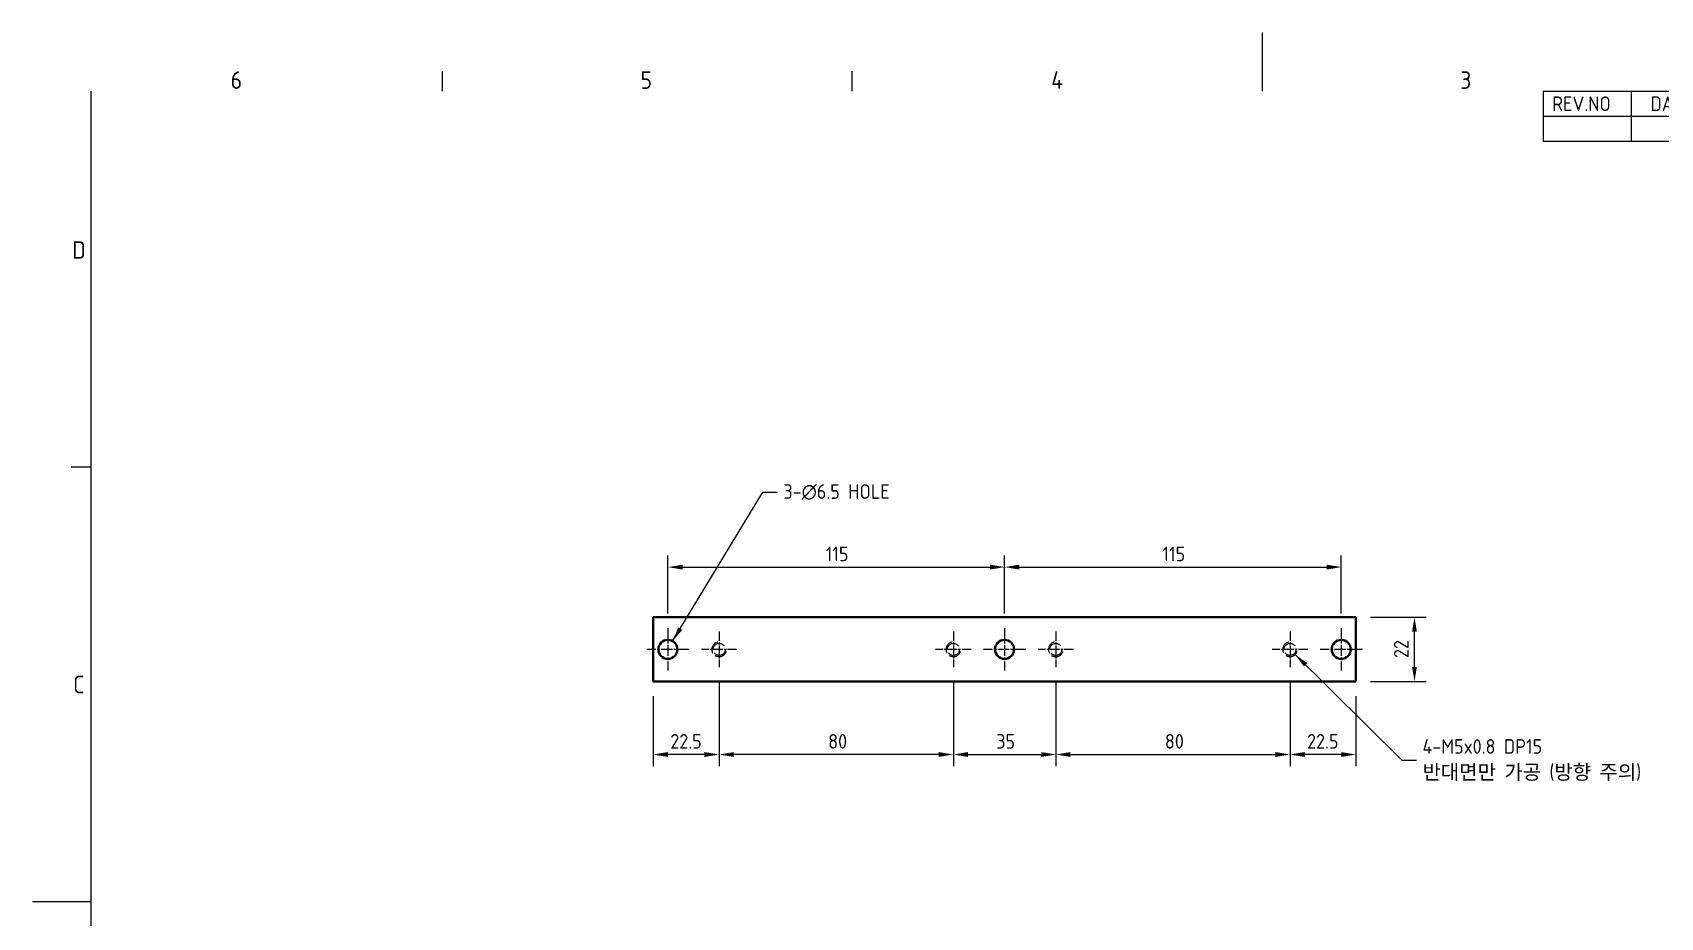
# Model space of a CAD drawing. Header units: millimetres. Extents: x 0 to 840, y 0 to 594.
# Drawn here: x 0 to 556, y 292 to 594 of the extents above; entities that cross this region are included whole.
import ezdxf

# ---------------------------------------------------------------- set-up
doc = ezdxf.new("R2010")
doc.units = ezdxf.units.MM
doc.header["$LTSCALE"] = 2
doc.linetypes.add('CHAIN', pattern=[0.35429999999999995, 0.2362, -0.0295, 0.0591, -0.0295])
doc.linetypes.add('DASHED', pattern=[0.2067, 0.1654, -0.0413])
doc.layers.get('0').update_dxf_attribs({"color": 3, "lineweight": 25})
for name, color, linetype, lineweight in [('가려진 것(ISO)', 2, 'DASHED', 18), ('가시적인 것(ISO)', 3, 'Continuous', 40), ('경계(ISO)', 7, 'Continuous', 25), ('기호(ISO)', 5, 'Continuous', 25), ('중심 표식(ISO)', 1, 'Continuous', 25), ('치수(ISO)', 2, 'Continuous', 25)]:
    doc.layers.add(name, color=color, linetype=linetype, lineweight=lineweight)
doc.styles.add('ISO ProportionalPSTEK', font='isocp.shx')
doc.styles.add('문자 텍스트_PSTEK_POSCO', font='isocp.shx')
doc.styles.add('치수 텍스트_PSTEK_POSCO', font='isocp.shx')
doc.dimstyles.new('치수_PSTEK_POSCO', dxfattribs={"dimscale": 2, "dimtxt": 2.5, "dimasz": 2.5, "dimexe": 2, "dimexo": 2.5, "dimgap": 1, "dimtad": 1, "dimrnd": 1e-08, "dimdsep": 46, "dimtxsty": '치수 텍스트_PSTEK_POSCO', "dimcen": 0.09, "dimdle": 10, "dimclrd": 7, "dimclre": 7, "dimclrt": 2, "dimadec": 1, "dimazin": 2, "dimtfac": 1, "dimtmove": 0, "dimatfit": 3, "dimfxl": 0, "dimtolj": 1, "dimlwd": -1, "dimlwe": -1, "dimarcsym": 0})
doc.dimstyles.new('치수_PSTEK_POSCO$7', dxfattribs={"dimscale": 2, "dimtxt": 2.5, "dimasz": 2.5, "dimexe": 2, "dimexo": 2.5, "dimgap": 1, "dimtad": 1, "dimrnd": 1e-08, "dimdsep": 46, "dimtxsty": '치수 텍스트_PSTEK_POSCO', "dimcen": 0.09, "dimdle": 10, "dimclrd": 7, "dimclre": 7, "dimclrt": 2, "dimadec": 1, "dimazin": 2, "dimtfac": 1, "dimtmove": 0, "dimatfit": 3, "dimfxl": 0, "dimtolj": 1, "dimlwd": -1, "dimlwe": -1, "dimarcsym": 0})

# ---------------------------------------------------------------- blocks, each defined once
blk = doc.blocks.new('경계 Default Border')
at = {"layer": '경계(ISO)'}
for p, q in [((70, 287.0000076293945), (70, 290.4000091552734)), ((140, 287.0000076293945), (140, 290.4000091552734)), ((10, 222.7499961853027), (6.599999666213989, 222.7499961853027))]:
    blk.add_line(p, q, dxfattribs=at)
at = {"layer": '경계(ISO)', "flags": 128}
for points in [[(210, 297.0000076293945), (210, 287.0000076293945)], [(10, 10), (10, 287.0000076293945)], [(0, 148.5000038146973), (10, 148.5000038146973)]]:
    blk.add_lwpolyline(points, dxfattribs=at)
at = {"layer": '경계(ISO)', "color": 2, "char_height": 3.00000011920929, "attachment_point": 7, "style": '문자 텍스트_PSTEK_POSCO'}
for s, insert in [('6', (33.83253864943981, 287.3713945155963)), ('5', (103.8325386494398, 287.3713945155963)), ('4', (173.9734701308116, 287.4)), ('3', (243.8325386494398, 287.3713945155963)), ('D', (6.766269272565841, 258.3463944559917)), ('C', (6.932538589835167, 184.0963944559917))]:
    blk.add_mtext(s, dxfattribs=dict(at, insert=insert))
blk = doc.blocks.new('리비전 내역')
at = {"layer": '기호(ISO)'}
for p, q in [((258, 287.0000076293945), (410, 287.0000076293945)), ((258, 287.0000076293945), (258, 282.7200076293945)), ((273, 287.0000076293945), (273, 282.7200076293945)), ((288, 287.0000076293945), (288, 282.7200076293945)), ((365, 287.0000076293945), (365, 282.7200076293945)), ((380, 287.0000076293945), (380, 282.7200076293945)), ((395, 287.0000076293945), (395, 282.7200076293945)), ((410, 287.0000076293945), (410, 282.7200076293945)), ((258, 282.7200076293945), (410, 282.7200076293945)), ((258, 282.7200076293945), (258, 278.4400076293945)), ((273, 282.7200076293945), (273, 278.4400076293945)), ((288, 282.7200076293945), (288, 278.4400076293945)), ((365, 282.7200076293945), (365, 278.4400076293945)), ((380, 282.7200076293945), (380, 278.4400076293945)), ((395, 282.7200076293945), (395, 278.4400076293945)), ((410, 282.7200076293945), (410, 278.4400076293945)), ((258, 278.4400076293945), (410, 278.4400076293945))]:
    blk.add_line(p, q, dxfattribs=at)
at = {"layer": '기호(ISO)', "color": 2, "char_height": 2.5, "attachment_point": 7, "style": 'ISO ProportionalPSTEK'}
for s, insert in [('REV.NO', (259.5271157026291, 283.5831900503393)), ('DATE', (276.3142317728366, 283.5831900503393)), ('DESCRIPTION OF REVISION', (305.5070204333629, 283.5831900503393)), ('DRA.BY', (366.4757339553204, 283.5831900503393)), ('CH.BY', (382.8642915086117, 283.5831900503393)), ('APP.BY', (396.4777339604404, 283.5831900503393))]:
    blk.add_mtext(s, dxfattribs=dict(at, insert=insert))
blk = doc.blocks.new('*D25')
at = {"layer": 'Defpoints', "color": 0}
for p in [(332.0107646083368, 411.3192668833063), (217.0107646083368, 390.4652565015144), (332.0107646083368, 390.4652565015144)]:
    blk.add_point(p, dxfattribs=at)
at = {"layer": '치수(ISO)', "color": 7}
for p, q in [((217.0107646083368, 395.4652565015144), (217.0107646083368, 415.3192668833063)), ((332.0107646083368, 395.4652565015144), (332.0107646083368, 415.3192668833063)), ((222.0107646083368, 411.3192668833063), (327.0107646083368, 411.3192668833063))]:
    blk.add_line(p, q, dxfattribs=at)
for points in [[(222.0107646083368, 412.1526002166396), (222.0107646083368, 410.485933549973), (217.0107646083368, 411.3192668833063)], [(327.0107646083368, 412.1526002166396), (327.0107646083368, 410.485933549973), (332.0107646083368, 411.3192668833063)]]:
    blk.add_solid(points, dxfattribs=at)
at = {"layer": '치수(ISO)', "color": 2, "insert": (270.9272112177435, 415.8192668833063), "char_height": 5, "attachment_point": 4, "style": '치수 텍스트_PSTEK_POSCO'}
blk.add_mtext('\\A1;115', dxfattribs=at)
blk = doc.blocks.new('*D26')
at = {"layer": 'Defpoints', "color": 0}
for p in [(447.0107646083368, 411.3192668833063), (332.0107646083368, 390.4652565015144), (447.0107646083368, 390.4652565015144)]:
    blk.add_point(p, dxfattribs=at)
at = {"layer": '치수(ISO)', "color": 7}
for p, q in [((332.0107646083368, 395.4652565015144), (332.0107646083368, 415.3192668833063)), ((447.0107646083368, 395.4652565015144), (447.0107646083368, 415.3192668833063)), ((337.0107646083368, 411.3192668833063), (442.0107646083368, 411.3192668833063))]:
    blk.add_line(p, q, dxfattribs=at)
for points in [[(337.0107646083368, 412.1526002166396), (337.0107646083368, 410.485933549973), (332.0107646083368, 411.3192668833063)], [(442.0107646083368, 412.1526002166396), (442.0107646083368, 410.485933549973), (447.0107646083368, 411.3192668833063)]]:
    blk.add_solid(points, dxfattribs=at)
at = {"layer": '치수(ISO)', "color": 2, "insert": (385.9272112177437, 415.8192668833063), "char_height": 5, "attachment_point": 4, "style": '치수 텍스트_PSTEK_POSCO'}
blk.add_mtext('\\A1;115', dxfattribs=at)
blk = doc.blocks.new('*D27')
at = {"layer": 'Defpoints', "color": 0}
for p in [(429.5107646083368, 377.148256501501), (452.0107646083369, 372.2152565015144), (429.5107646083368, 347.2801253680981)]:
    blk.add_point(p, dxfattribs=at)
at = {"layer": '치수(ISO)', "color": 7}
for p, q in [((429.5107646083368, 372.148256501501), (429.5107646083368, 343.2801253680981)), ((452.0107646083369, 367.2152565015144), (452.0107646083369, 343.2801253680981)), ((447.0107646083369, 347.2801253680981), (434.5107646083368, 347.2801253680981))]:
    blk.add_line(p, q, dxfattribs=at)
for points in [[(434.5107646083368, 348.1134587014315), (434.5107646083368, 346.4467920347648), (429.5107646083368, 347.2801253680981)], [(447.0107646083369, 348.1134587014315), (447.0107646083369, 346.4467920347648), (452.0107646083369, 347.2801253680981)]]:
    blk.add_solid(points, dxfattribs=at)
at = {"layer": '치수(ISO)', "color": 2, "insert": (435.3437269657751, 351.7806174940824), "char_height": 5, "attachment_point": 4, "style": '치수 텍스트_PSTEK_POSCO'}
blk.add_mtext('\\A1;22.5', dxfattribs=at)
blk = doc.blocks.new('*D28')
at = {"layer": 'Defpoints', "color": 0}
for p in [(349.5107646083368, 377.148256501501), (429.5107646083368, 377.148256501501), (429.5107646083368, 347.2801253680981)]:
    blk.add_point(p, dxfattribs=at)
at = {"layer": '치수(ISO)', "color": 7}
for p, q in [((349.5107646083368, 372.148256501501), (349.5107646083368, 343.2801253680981)), ((429.5107646083368, 372.148256501501), (429.5107646083368, 343.2801253680981)), ((354.5107646083368, 347.2801253680981), (424.5107646083368, 347.2801253680981))]:
    blk.add_line(p, q, dxfattribs=at)
for points in [[(354.5107646083368, 348.1134587014315), (354.5107646083368, 346.4467920347648), (349.5107646083368, 347.2801253680981)], [(424.5107646083368, 348.1134587014315), (424.5107646083368, 346.4467920347648), (429.5107646083368, 347.2801253680981)]]:
    blk.add_solid(points, dxfattribs=at)
at = {"layer": '치수(ISO)', "color": 2, "insert": (386.7787961043999, 351.7801253680981), "char_height": 5, "attachment_point": 4, "style": '치수 텍스트_PSTEK_POSCO'}
blk.add_mtext('\\A1;80', dxfattribs=at)
blk = doc.blocks.new('*D29')
at = {"layer": 'Defpoints', "color": 0}
for p in [(314.5107646083368, 377.148256501501), (349.5107646083368, 377.148256501501), (349.5107646083368, 347.2801253680981)]:
    blk.add_point(p, dxfattribs=at)
at = {"layer": '치수(ISO)', "color": 7}
for p, q in [((314.5107646083368, 372.148256501501), (314.5107646083368, 343.2801253680981)), ((349.5107646083368, 372.148256501501), (349.5107646083368, 343.2801253680981)), ((319.5107646083368, 347.2801253680981), (344.5107646083368, 347.2801253680981))]:
    blk.add_line(p, q, dxfattribs=at)
for points in [[(319.5107646083368, 348.1134587014315), (319.5107646083368, 346.4467920347648), (314.5107646083368, 347.2801253680981)], [(344.5107646083368, 348.1134587014315), (344.5107646083368, 346.4467920347648), (349.5107646083368, 347.2801253680981)]]:
    blk.add_solid(points, dxfattribs=at)
at = {"layer": '치수(ISO)', "color": 2, "insert": (329.1772112177437, 351.7801253680981), "char_height": 5, "attachment_point": 4, "style": '치수 텍스트_PSTEK_POSCO'}
blk.add_mtext('\\A1;35', dxfattribs=at)
blk = doc.blocks.new('*D30')
at = {"layer": 'Defpoints', "color": 0}
for p in [(452.0107646083369, 394.2152565015144), (472.010764608337, 394.2152565015144), (452.0107646083369, 372.2152565015144)]:
    blk.add_point(p, dxfattribs=at)
at = {"layer": '치수(ISO)', "color": 7}
for p, q in [((457.0107646083369, 394.2152565015144), (476.010764608337, 394.2152565015144)), ((472.010764608337, 377.2152565015144), (472.010764608337, 389.2152565015144)), ((457.0107646083369, 372.2152565015144), (476.010764608337, 372.2152565015144))]:
    blk.add_line(p, q, dxfattribs=at)
for points in [[(471.1774312750037, 389.2152565015144), (472.8440979416703, 389.2152565015144), (472.010764608337, 394.2152565015144)], [(471.1774312750036, 377.2152565015144), (472.8440979416703, 377.2152565015144), (472.010764608337, 372.2152565015144)]]:
    blk.add_solid(points, dxfattribs=at)
at = {"layer": '치수(ISO)', "color": 2, "insert": (467.5102724823527, 380.2516246117506), "char_height": 5, "attachment_point": 4, "rotation": 90, "style": '치수 텍스트_PSTEK_POSCO'}
blk.add_mtext('\\A1;22', dxfattribs=at)
blk = doc.blocks.new('*D31')
at = {"layer": 'Defpoints', "color": 0}
for p in [(234.5107646083368, 377.148256501501), (314.5107646083368, 377.148256501501), (234.5107646083368, 347.2801253680981)]:
    blk.add_point(p, dxfattribs=at)
at = {"layer": '치수(ISO)', "color": 7}
for p, q in [((234.5107646083368, 372.148256501501), (234.5107646083368, 343.2801253680981)), ((314.5107646083368, 372.148256501501), (314.5107646083368, 343.2801253680981)), ((309.5107646083368, 347.2801253680981), (239.5107646083368, 347.2801253680981))]:
    blk.add_line(p, q, dxfattribs=at)
for points in [[(239.5107646083368, 348.1134587014315), (239.5107646083368, 346.4467920347648), (234.5107646083368, 347.2801253680981)], [(309.5107646083368, 348.1134587014315), (309.5107646083368, 346.4467920347648), (314.5107646083368, 347.2801253680981)]]:
    blk.add_solid(points, dxfattribs=at)
at = {"layer": '치수(ISO)', "color": 2, "insert": (271.7587961043998, 351.7801253680981), "char_height": 5, "attachment_point": 4, "style": '치수 텍스트_PSTEK_POSCO'}
blk.add_mtext('\\A1;80', dxfattribs=at)
blk = doc.blocks.new('*D32')
at = {"layer": 'Defpoints', "color": 0}
for p in [(234.5107646083368, 377.148256501501), (212.0107646083369, 372.2152565015144), (212.0107646083369, 347.2801253680981)]:
    blk.add_point(p, dxfattribs=at)
at = {"layer": '치수(ISO)', "color": 7}
for p, q in [((212.0107646083369, 367.2152565015144), (212.0107646083369, 343.2801253680981)), ((234.5107646083368, 372.148256501501), (234.5107646083368, 343.2801253680981)), ((229.5107646083368, 347.2801253680981), (217.0107646083369, 347.2801253680981))]:
    blk.add_line(p, q, dxfattribs=at)
for points in [[(217.0107646083369, 348.1134587014315), (217.0107646083369, 346.4467920347648), (212.0107646083369, 347.2801253680981)], [(229.5107646083368, 348.1134587014315), (229.5107646083368, 346.4467920347648), (234.5107646083368, 347.2801253680981)]]:
    blk.add_solid(points, dxfattribs=at)
at = {"layer": '치수(ISO)', "color": 2, "insert": (217.8437269657751, 351.7806174940824), "char_height": 5, "attachment_point": 4, "style": '치수 텍스트_PSTEK_POSCO'}
blk.add_mtext('\\A1;22.5', dxfattribs=at)

msp = doc.modelspace()

# ---------------------------------------------------------------- linework, layer by layer
at = {"layer": '가려진 것(ISO)', "ltscale": 15.70796298980713}
for centre in [(234.5107646083368, 383.2152565015011), (314.5107646083368, 383.2152565015011), (349.5107646083368, 383.2152565015011), (429.5107646083368, 383.2152565015011)]:
    msp.add_circle(centre, 2.067, dxfattribs=at)
at = {"layer": '가려진 것(ISO)', "ltscale": 14.24887847900391}
for centre, radius, end in [((234.5107646083368, 383.2152565015011), 2.499999999999993, 9.999999999997007), ((314.5107646083368, 383.2152565015011), 2.499999999999999, 9.999999999996845), ((349.5107646083368, 383.2152565015011), 2.499999999999999, 9.999999999997007), ((429.5107646083368, 383.2152565015011), 2.499999999999993, 9.999999999997007)]:
    msp.add_arc(centre, radius, 100.0000000000481, end, dxfattribs=at)
at = {"layer": '가시적인 것(ISO)'}
for p, q in [((212.0107646083369, 394.2152565015144), (212.0107646083369, 372.2152565015144)), ((452.0107646083369, 394.2152565015144), (212.0107646083369, 394.2152565015144)), ((452.0107646083369, 372.2152565015144), (452.0107646083369, 394.2152565015144)), ((212.0107646083369, 372.2152565015144), (452.0107646083369, 372.2152565015144))]:
    msp.add_line(p, q, dxfattribs=at)
for centre in [(217.0107646083368, 383.2152565015144), (332.0107646083368, 383.2152565015144), (447.0107646083368, 383.2152565015144)]:
    msp.add_circle(centre, 3.25, dxfattribs=at)
at = {"layer": '중심 표식(ISO)', "linetype": 'CHAIN', "ltscale": 8.056153297424316}
for p, q in [((217.0107646083368, 390.4652565015144), (217.0107646083368, 375.9652565015144)), ((332.0107646083368, 390.4652565015144), (332.0107646083368, 375.9652565015144)), ((447.0107646083368, 390.4652565015144), (447.0107646083368, 375.9652565015144)), ((224.2607646083368, 383.2152565015144), (209.7607646083368, 383.2152565015144)), ((339.2607646083368, 383.2152565015144), (324.7607646083368, 383.2152565015144)), ((454.2607646083368, 383.2152565015144), (439.7607646083368, 383.2152565015144))]:
    msp.add_line(p, q, dxfattribs=at)
at = {"layer": '중심 표식(ISO)', "linetype": 'CHAIN', "ltscale": 6.741595268249512}
for p, q in [((234.5107646083368, 389.2822565015011), (234.5107646083368, 377.148256501501)), ((314.5107646083368, 389.2822565015011), (314.5107646083368, 377.148256501501)), ((349.5107646083368, 389.2822565015011), (349.5107646083368, 377.148256501501)), ((429.5107646083368, 389.2822565015011), (429.5107646083368, 377.148256501501)), ((240.5777646083368, 383.2152565015011), (228.4437646083368, 383.2152565015011)), ((320.5777646083368, 383.2152565015011), (308.4437646083368, 383.2152565015011)), ((355.5777646083368, 383.2152565015011), (343.4437646083369, 383.2152565015011)), ((435.5777646083368, 383.2152565015011), (423.4437646083369, 383.2152565015011))]:
    msp.add_line(p, q, dxfattribs=at)

# ---------------------------------------------------------------- block references
at = {"xscale": 2, "yscale": 2, "zscale": 2}
msp.add_blockref('경계 Default Border', (0, 0), dxfattribs=at)
at = {"layer": '기호(ISO)', "xscale": 2, "yscale": 2, "zscale": 2}
msp.add_blockref('리비전 내역', (0, 0), dxfattribs=at)

# ---------------------------------------------------------------- texts
at = {"layer": '기호(ISO)', "color": 2, "char_height": 5, "attachment_point": 4, "style": '치수 텍스트_PSTEK_POSCO'}
for s, insert, width, line_spacing_factor in [('{3-\\fAIGDT|b0|i0;\\H5.0000;n\\fisocp|b0|i0;\\H5.0000;6.5 HOLE}', (256.4805351569852, 436.9832765207487), 42.1469181060791, 0.4375), ('{4-M5x0.8 DP15\\P반대면만 가공 (방향 주의)}', (474.751257621764, 345.3976877334816), 89.17252912521363, 1.050000071525574)]:
    msp.add_mtext(s, dxfattribs=dict(at, insert=insert, width=width, line_spacing_factor=line_spacing_factor))

# ---------------------------------------------------------------- dimensions: what is measured, and where the dimension line sits
at = {"layer": '치수(ISO)', "color": 7}
for base, p1, p2, angle, picture, middle in [((332.0107646083368, 411.3192668833063), (217.0107646083368, 390.4652565015144), (332.0107646083368, 390.4652565015144), 180, '*D25', (274.5307646083368, 411.3192668833063)), ((447.0107646083368, 411.3192668833063), (332.0107646083368, 390.4652565015144), (447.0107646083368, 390.4652565015144), 180, '*D26', (389.5307646083369, 411.3192668833063)), ((472.010764608337, 394.2152565015144), (452.0107646083369, 372.2152565015144), (452.0107646083369, 394.2152565015144), 90, '*D30', (472.0107646083369, 383.2152565015144)), ((212.0107646083369, 347.2801253680981), (234.5107646083368, 377.148256501501), (212.0107646083369, 372.2152565015144), 180, '*D32', (223.2607646083369, 347.2801253680981)), ((234.5107646083368, 347.2801253680981), (314.5107646083368, 377.148256501501), (234.5107646083368, 377.148256501501), 180, '*D31', (274.5107646083368, 347.2801253680981)), ((349.5107646083368, 347.2801253680981), (314.5107646083368, 377.148256501501), (349.5107646083368, 377.148256501501), 180, '*D29', (332.0307646083369, 347.2801253680981)), ((429.5107646083368, 347.2801253680981), (349.5107646083368, 377.148256501501), (429.5107646083368, 377.148256501501), 180, '*D28', (389.5307646083369, 347.2801253680981))]:
    dim = msp.add_linear_dim(base=base, p1=p1, p2=p2, angle=angle, dimstyle='치수_PSTEK_POSCO', override={"dimdec": 2, "dimtp": 0, "dimtm": -0, "dimtdec": 2, "dimtofl": 0, "dimatfit": 1}, dxfattribs=at)
    dim.commit()
    dim.dimension.update_dxf_attribs({"geometry": picture, "text_midpoint": middle, "dimtype": 160})
dim = msp.add_linear_dim(base=(429.5107646083368, 347.2801253680981), p1=(452.0107646083369, 372.2152565015144), p2=(429.5107646083368, 377.148256501501), dimstyle='치수_PSTEK_POSCO', override={"dimdec": 2, "dimtp": 0, "dimtm": -0, "dimtdec": 2, "dimtofl": 0, "dimatfit": 1}, dxfattribs=at)
dim.commit()
dim.dimension.update_dxf_attribs({"geometry": '*D27', "text_midpoint": (440.7607646083369, 347.2801253680981), "dimtype": 160})

# ---------------------------------------------------------------- leaders
at = {"layer": '기호(ISO)', "color": 7, "annotation_type": 0, "has_hookline": 1, "hookline_direction": 0}
for points, text_width in [([(218.6357646083374, 386.0298390638135), (249.4805351569852, 436.9832765207487), (254.4805351569852, 436.9832765207487)], 39.51075312565081), ([(431.2785315613035, 381.447489548535), (467.751257621764, 345.3976877334816), (472.751257621764, 345.3976877334816)], 77.30928016872343)]:
    msp.add_leader(points, dimstyle='치수_PSTEK_POSCO$7', override={"dimtad": 0}, dxfattribs=dict(at, text_width=text_width))

doc.saveas('drawing.dxf')
